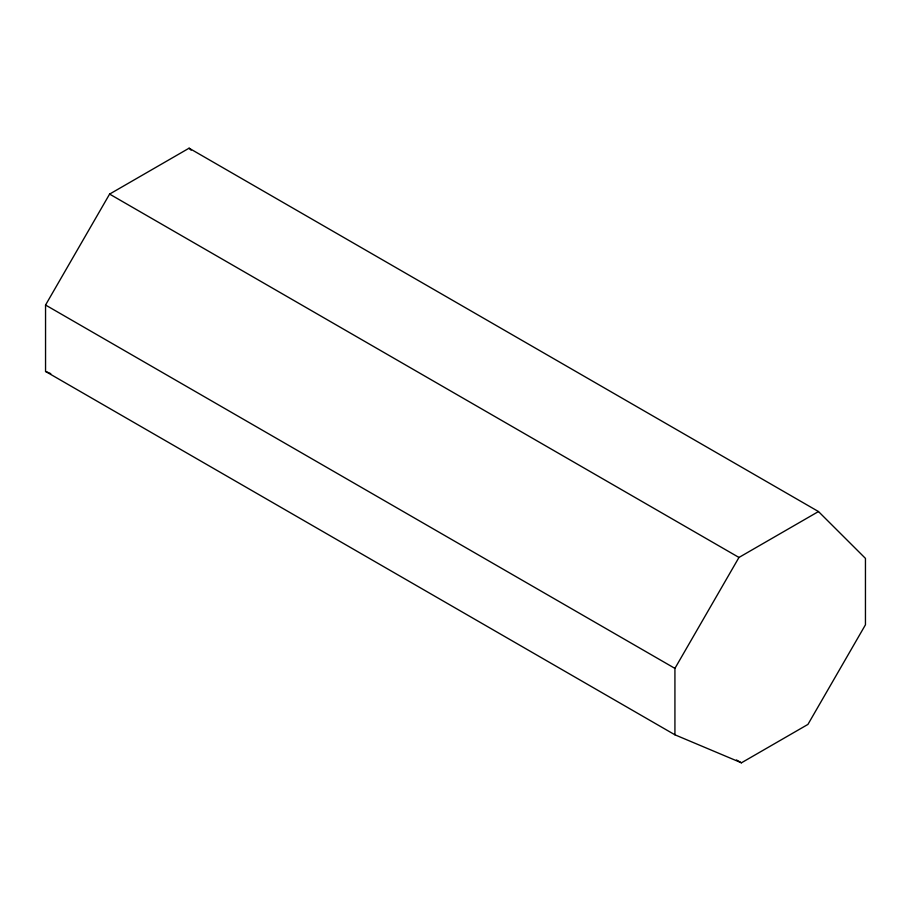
<?xml version="1.0" encoding="UTF-8"?>
<svg xmlns="http://www.w3.org/2000/svg" width="911" height="911" viewBox="0 0 911 911"><rect width="100%" height="100%" fill="white"/><g stroke="black" fill="none" stroke-linecap="round" stroke-linejoin="round"><path stroke-width="1.37" d="M45.55 305.026L109.605 194.089L189.101 148.186L818.477 511.549L865.45 558.386L865.45 624.798L807.932 724.416L741.429 762.814L674.926 734.801L45.55 371.437L45.55 305.026L674.926 668.389L674.926 734.801M674.926 668.389L738.969 557.452L818.477 511.549M45.55 371.437L50.765 373.635M109.605 194.089L738.969 557.452M736.498 759.968L741.429 762.814M189.101 148.186L191.105 150.178"/></g></svg>
